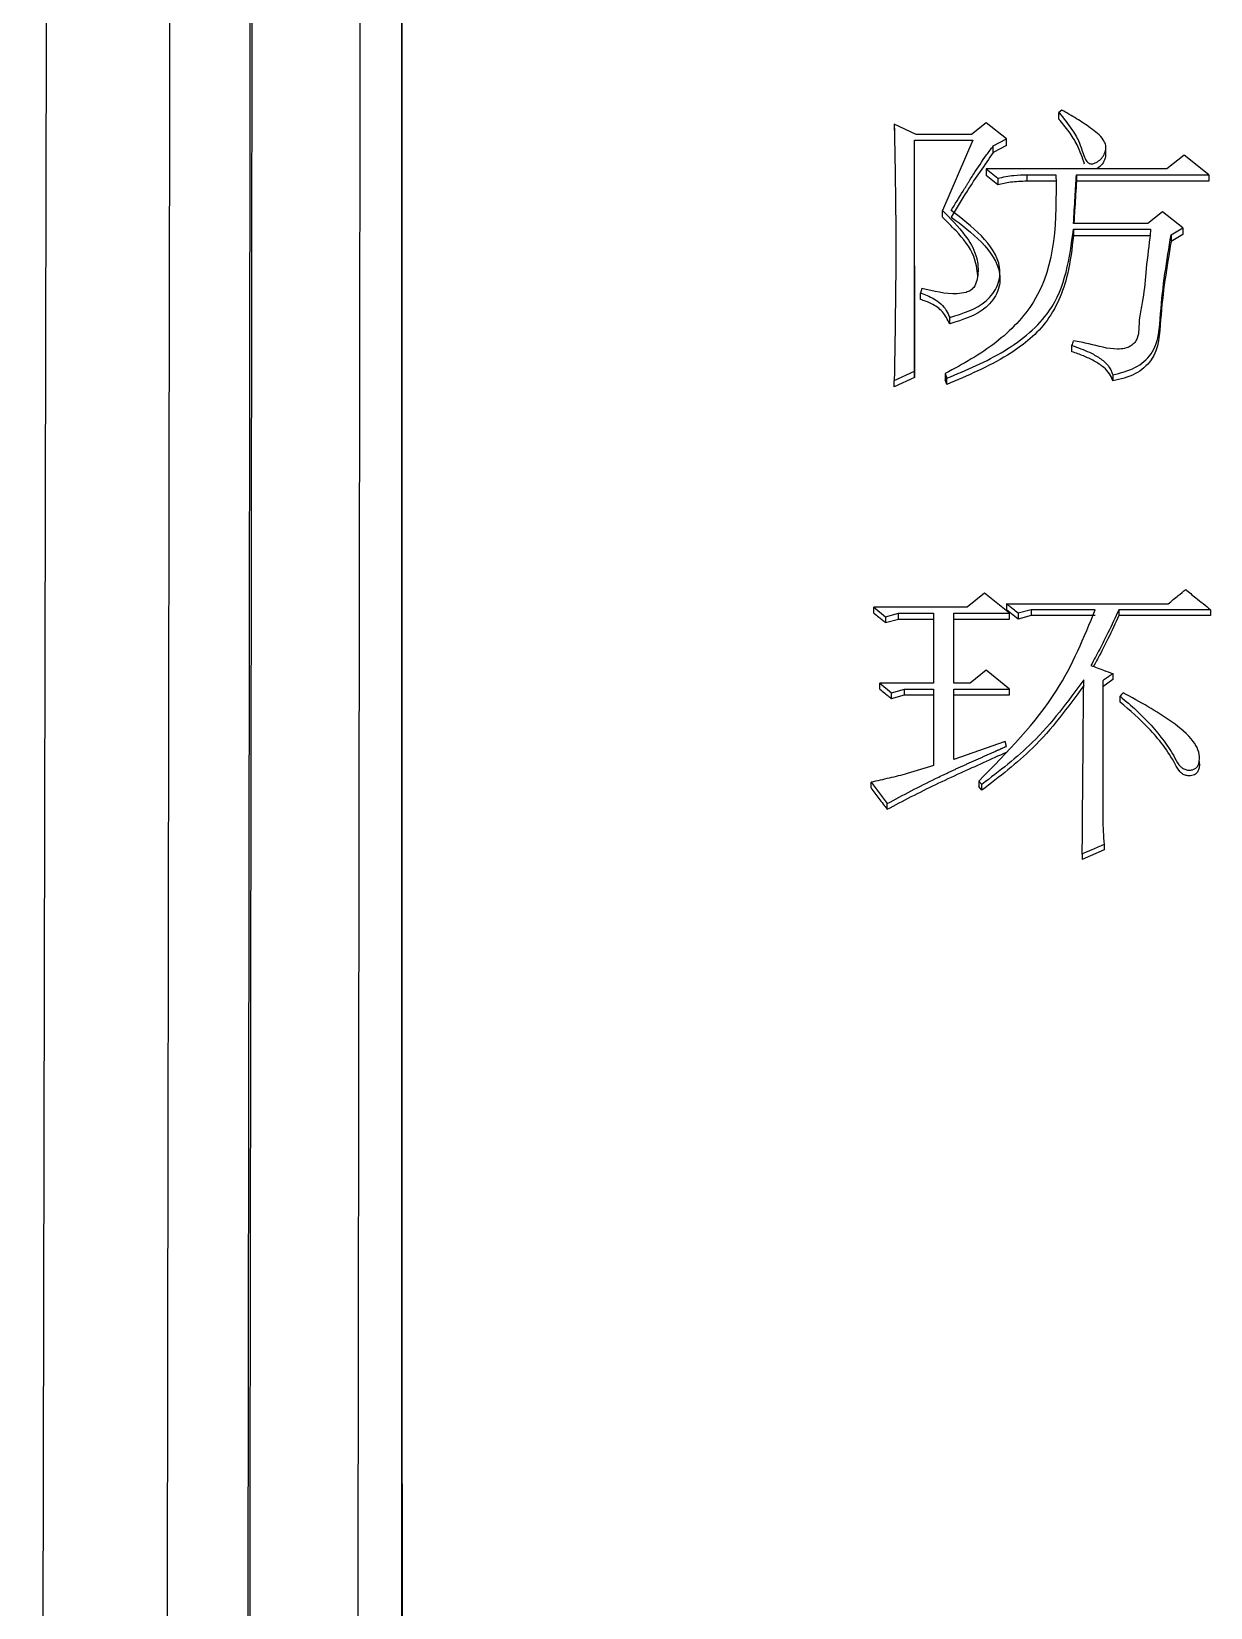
# Model space of a CAD drawing. Header units: millimetres. Extents: x 2642 to 4256, y 821 to 2003.
# Drawn here: x 2862.46 to 2871.21, y 1731.4 to 1743.11 of the extents above; entities that cross this region are included whole.
import ezdxf

# ---------------------------------------------------------------- set-up
doc = ezdxf.new("R2010")
doc.units = ezdxf.units.MM

msp = doc.modelspace()

# ---------------------------------------------------------------- linework, layer by layer
at = {"color": 7, "linetype": 'Continuous', "lineweight": 25}
for p, q in [((2869.026, 1742.342), (2868.864, 1742.419)), ((2868.864, 1742.419), (2868.864, 1742.37)), ((2869.545, 1742.427), (2869.437, 1742.342)), ((2869.697, 1742.308), (2869.545, 1742.427)), ((2870.108, 1742.522), (2870.086, 1742.504)), ((2869.015, 1742.299), (2869.448, 1742.299)), ((2869.015, 1740.583), (2869.015, 1742.299)), ((2869.015, 1742.251), (2869.015, 1742.299)), ((2869.437, 1742.342), (2869.026, 1742.342)), ((2869.448, 1742.299), (2869.221, 1741.776)), ((2869.599, 1742.256), (2869.697, 1742.308)), ((2869.697, 1742.259), (2869.697, 1742.308)), ((2869.697, 1742.259), (2869.599, 1742.208)), ((2869.599, 1742.208), (2869.599, 1742.256)), ((2870.434, 1742.192), (2870.434, 1742.241)), ((2871.016, 1742.188), (2870.887, 1742.085)), ((2871.2, 1742.042), (2871.016, 1742.188)), ((2869.545, 1742.085), (2869.632, 1742.016)), ((2870.887, 1742.085), (2869.545, 1742.085)), ((2869.545, 1742.085), (2869.545, 1742.037)), ((2869.632, 1741.968), (2869.545, 1742.037)), ((2869.632, 1742.016), (2869.632, 1741.968)), ((2869.848, 1742.042), (2870.064, 1742.042)), ((2869.848, 1742.042), (2869.848, 1741.994)), ((2870.064, 1741.994), (2869.848, 1741.994)), ((2870.216, 1742.042), (2871.2, 1742.042)), ((2870.216, 1742.042), (2870.216, 1741.994)), ((2871.2, 1741.994), (2870.216, 1741.994)), ((2871.2, 1742.042), (2871.2, 1741.994)), ((2869.221, 1741.728), (2869.221, 1741.776)), ((2870.854, 1741.767), (2870.746, 1741.681)), ((2871.006, 1741.647), (2870.854, 1741.767)), ((2870.746, 1741.681), (2870.194, 1741.681)), ((2870.194, 1741.638), (2870.767, 1741.638)), ((2870.767, 1741.59), (2870.194, 1741.59)), ((2870.919, 1741.595), (2871.006, 1741.647)), ((2871.006, 1741.599), (2870.919, 1741.547)), ((2870.919, 1741.595), (2870.919, 1741.547)), ((2871.006, 1741.647), (2871.006, 1741.599)), ((2869.015, 1741.365), (2869.015, 1740.537)), ((2869.648, 1741.27), (2869.648, 1741.317)), ((2869.069, 1741.198), (2869.058, 1741.164)), ((2869.058, 1741.117), (2869.058, 1741.164)), ((2869.275, 1740.935), (2869.275, 1740.982)), ((2870.183, 1740.728), (2870.183, 1740.774)), ((2868.864, 1740.514), (2869.015, 1740.583)), ((2869.015, 1740.537), (2868.864, 1740.468)), ((2869.015, 1740.537), (2869.015, 1740.583)), ((2869.242, 1740.566), (2869.253, 1740.531)), ((2870.486, 1740.557), (2870.486, 1740.511)), ((2868.864, 1740.468), (2868.864, 1740.514)), ((2869.253, 1740.485), (2869.242, 1740.52)), ((2869.253, 1740.485), (2869.253, 1740.531)), ((2869.534, 1738.936), (2869.405, 1738.831)), ((2869.718, 1738.787), (2869.534, 1738.936)), ((2868.712, 1738.831), (2868.799, 1738.76)), ((2869.405, 1738.831), (2868.712, 1738.831)), ((2868.712, 1738.787), (2868.712, 1738.831)), ((2868.799, 1738.76), (2868.896, 1738.787)), ((2868.896, 1738.787), (2869.156, 1738.787)), ((2868.896, 1738.743), (2868.896, 1738.787)), ((2869.156, 1738.787), (2869.156, 1738.267)), ((2869.307, 1738.787), (2869.718, 1738.787)), ((2869.307, 1738.267), (2869.307, 1738.787)), ((2869.307, 1738.743), (2869.307, 1738.787)), ((2869.697, 1738.857), (2870.897, 1738.857)), ((2869.697, 1738.857), (2869.697, 1738.813)), ((2869.783, 1738.743), (2869.697, 1738.813)), ((2869.881, 1738.813), (2869.783, 1738.787)), ((2869.783, 1738.787), (2869.783, 1738.743)), ((2870.356, 1738.813), (2869.881, 1738.813)), ((2871.211, 1738.813), (2870.53, 1738.813)), ((2870.53, 1738.813), (2870.53, 1738.769)), ((2868.799, 1738.76), (2868.799, 1738.717)), ((2868.799, 1738.717), (2868.896, 1738.743)), ((2868.896, 1738.743), (2869.156, 1738.743)), ((2869.307, 1738.267), (2869.307, 1738.743)), ((2869.307, 1738.743), (2869.718, 1738.743)), ((2869.881, 1738.769), (2869.783, 1738.743)), ((2870.356, 1738.769), (2869.881, 1738.769)), ((2871.211, 1738.769), (2870.53, 1738.769)), ((2869.545, 1738.364), (2869.426, 1738.267)), ((2869.718, 1738.223), (2869.545, 1738.364)), ((2870.486, 1738.338), (2870.486, 1738.294)), ((2868.756, 1738.267), (2868.842, 1738.196)), ((2869.156, 1738.267), (2868.756, 1738.267)), ((2868.756, 1738.224), (2868.756, 1738.267)), ((2868.842, 1738.196), (2868.939, 1738.223)), ((2868.842, 1738.153), (2868.842, 1738.196)), ((2868.939, 1738.223), (2869.156, 1738.223)), ((2868.939, 1738.18), (2868.939, 1738.223)), ((2869.156, 1738.223), (2869.156, 1737.657)), ((2869.426, 1738.267), (2869.307, 1738.267)), ((2869.307, 1738.223), (2869.718, 1738.223)), ((2869.307, 1737.701), (2869.307, 1738.223)), ((2869.307, 1738.18), (2869.307, 1738.223)), ((2870.486, 1738.294), (2870.411, 1738.241)), ((2870.411, 1738.285), (2870.411, 1737.364)), ((2870.411, 1738.285), (2870.411, 1738.241)), ((2870.411, 1738.241), (2870.411, 1737.364)), ((2868.842, 1738.153), (2868.939, 1738.18)), ((2868.939, 1738.18), (2869.156, 1738.18)), ((2869.307, 1737.701), (2869.307, 1738.18)), ((2869.307, 1738.18), (2869.718, 1738.18)), ((2870.541, 1738.127), (2870.541, 1738.17)), ((2869.686, 1737.834), (2869.307, 1737.701)), ((2869.697, 1737.798), (2869.686, 1737.834)), ((2871.1, 1737.805), (2871.1, 1737.811)), ((2868.691, 1737.532), (2868.81, 1737.373)), ((2868.691, 1737.49), (2868.691, 1737.532)), ((2869.491, 1737.541), (2869.513, 1737.515)), ((2869.491, 1737.541), (2869.491, 1737.499)), ((2869.513, 1737.472), (2869.491, 1737.499)), ((2869.513, 1737.472), (2869.513, 1737.515)), ((2868.81, 1737.331), (2868.81, 1737.373)), ((2870.421, 1737.029), (2870.259, 1736.958)), ((2870.421, 1737.07), (2870.421, 1737.029)), ((2870.259, 1736.999), (2870.259, 1736.958))]:
    msp.add_line(p, q, dxfattribs=at)
at = {"color": 7, "linetype": 'Continuous', "lineweight": 25, "flags": 128}
for points in [[(2862.459, 1690.775), (2862.47, 1696.058), (2862.481, 1701.368), (2862.493, 1706.681), (2862.504, 1711.973), (2862.515, 1717.219), (2862.526, 1722.395), (2862.537, 1727.478), (2862.548, 1732.445), (2862.558, 1737.272), (2862.568, 1741.938), (2862.578, 1746.421)], [(2870.086, 1742.456), (2870.086, 1742.473), (2870.086, 1742.489), (2870.086, 1742.504)], [(2870.194, 1741.638), (2870.194, 1741.618), (2870.194, 1741.59)], [(2869.242, 1740.566), (2869.242, 1740.547), (2869.242, 1740.533), (2869.242, 1740.52)], [(2869.718, 1738.743), (2869.718, 1738.765), (2869.718, 1738.787)], [(2869.881, 1738.813), (2869.881, 1738.802), (2869.881, 1738.791), (2869.881, 1738.769)], [(2871.211, 1738.813), (2871.211, 1738.791), (2871.211, 1738.769)], [(2869.718, 1738.18), (2869.718, 1738.191), (2869.718, 1738.207), (2869.718, 1738.223)], [(2870.562, 1738.196), (2870.551, 1738.183), (2870.54, 1738.17)]]:
    msp.add_lwpolyline(points, dxfattribs=at)
at = {"color": 7, "linetype": 'Continuous', "lineweight": 25}
for points, knots in [([(2865.209, 1780.885), (2865.209, 1780.781), (2865.209, 1780.26), (2865.209, 1778.894), (2865.209, 1776.734), (2865.209, 1774.115), (2865.209, 1771.653), (2865.209, 1768.145), (2865.209, 1765.002), (2865.209, 1760.687), (2865.209, 1756), (2865.209, 1750.868), (2865.209, 1745.444), (2865.209, 1740.885), (2865.209, 1734.963), (2865.209, 1730.057), (2865.21, 1723.378), (2865.21, 1719.085), (2865.21, 1716.084)], [0, 0, 0, 0, 0.020124, 0.100733, 0.181328, 0.221587, 0.302184, 0.342442, 0.423039, 0.463298, 0.543894, 0.624491, 0.664749, 0.745346, 0.785604, 0.8662, 0.906458, 1, 1, 1, 1]), ([(2863.54, 1779.937), (2863.54, 1779.966), (2863.541, 1780.054), (2863.539, 1779.068), (2863.536, 1777.055), (2863.532, 1773.992), (2863.526, 1770.604), (2863.521, 1767.266), (2863.517, 1764.197), (2863.511, 1760.553), (2863.505, 1756.283), (2863.497, 1751.637), (2863.49, 1746.69), (2863.481, 1741.52), (2863.472, 1735.835), (2863.463, 1729.638), (2863.452, 1722.955), (2863.444, 1718.264), (2863.44, 1715.87)], [0, 0, 0, 0, 0.039342, 0.122943, 0.206183, 0.289063, 0.371582, 0.416612, 0.465601, 0.518547, 0.575452, 0.636313, 0.690059, 0.746552, 0.805793, 0.867782, 0.932518, 1, 1, 1, 1]), ([(2864.045, 1715.734), (2864.05, 1719.033), (2864.059, 1725.632), (2864.072, 1735.062), (2864.084, 1743.943), (2864.095, 1752.1), (2864.105, 1759.401), (2864.113, 1765.718), (2864.12, 1770.942), (2864.125, 1774.99), (2864.128, 1777.394), (2864.129, 1778.708), (2864.129, 1779.029), (2864.129, 1779.19)], [0, 0, 0, 0, 0.0981345, 0.196269, 0.2944034, 0.3925379, 0.4906723, 0.5888066, 0.686941, 0.7850753, 0.8832097, 0.9416048, 1, 1, 1, 1]), ([(2864.059, 1715.686), (2864.063, 1718.071), (2864.069, 1722.778), (2864.078, 1729.527), (2864.087, 1735.87), (2864.095, 1741.765), (2864.102, 1747.195), (2864.11, 1752.928), (2864.118, 1758.697), (2864.125, 1764.177), (2864.131, 1768.644), (2864.135, 1772.167), (2864.139, 1774.83), (2864.141, 1776.73), (2864.142, 1777.961), (2864.143, 1778.475), (2864.143, 1778.625), (2864.143, 1778.65)], [0, 0, 0, 0, 0.07139, 0.140843, 0.208359, 0.273937, 0.337578, 0.399281, 0.488173, 0.572709, 0.652888, 0.72871, 0.800173, 0.867277, 0.930021, 0.988406, 1, 1, 1, 1]), ([(2864.941, 1777.867), (2864.941, 1777.774), (2864.941, 1777.604), (2864.94, 1777.157), (2864.94, 1776.616), (2864.939, 1775.94), (2864.938, 1775.133), (2864.937, 1774.193), (2864.936, 1773.121), (2864.933, 1771.412), (2864.93, 1768.725), (2864.925, 1764.576), (2864.918, 1759.359), (2864.911, 1753.752), (2864.903, 1748.075), (2864.896, 1742.608), (2864.888, 1736.595), (2864.879, 1730.048), (2864.869, 1723.005), (2864.862, 1718.062), (2864.859, 1715.548)], [0, 0, 0, 0, 0.037781, 0.069081, 0.100468, 0.131943, 0.163506, 0.195157, 0.226895, 0.258722, 0.330934, 0.408983, 0.49287, 0.582593, 0.645672, 0.711347, 0.779618, 0.850484, 0.923944, 1, 1, 1, 1]), ([(2865.21, 1715.983), (2865.21, 1716.631), (2865.21, 1719.871), (2865.209, 1725.636), (2865.209, 1731.853), (2865.209, 1737.888), (2865.209, 1742.518), (2865.209, 1746.329), (2865.209, 1747.772), (2865.209, 1748.169)], [0, 0, 0, 0, 0.056256, 0.281605, 0.506911, 0.619454, 0.844767, 0.95731, 1, 1, 1, 1]), ([(2868.864, 1742.419), (2868.864, 1742.403), (2868.864, 1742.378), (2868.865, 1742.346), (2868.865, 1742.322), (2868.866, 1742.297), (2868.866, 1742.273), (2868.867, 1742.249), (2868.867, 1742.224), (2868.868, 1742.2), (2868.868, 1742.168), (2868.869, 1742.135), (2868.869, 1742.103), (2868.87, 1742.078), (2868.87, 1742.046), (2868.871, 1742.013), (2868.871, 1741.981), (2868.871, 1741.956), (2868.872, 1741.932), (2868.872, 1741.9), (2868.873, 1741.867), (2868.873, 1741.834), (2868.873, 1741.81), (2868.873, 1741.786), (2868.874, 1741.753), (2868.874, 1741.72), (2868.874, 1741.688), (2868.874, 1741.667), (2868.874, 1741.651), (2868.874, 1741.639), (2868.874, 1741.627), (2868.875, 1741.61), (2868.875, 1741.594), (2868.875, 1741.578), (2868.875, 1741.566), (2868.875, 1741.553), (2868.875, 1741.541), (2868.875, 1741.529), (2868.875, 1741.519), (2868.875, 1741.511), (2868.875, 1741.504), (2868.875, 1741.496), (2868.875, 1741.488), (2868.875, 1741.48), (2868.875, 1741.472), (2868.875, 1741.462), (2868.875, 1741.449), (2868.875, 1741.433), (2868.875, 1741.417), (2868.874, 1741.4), (2868.874, 1741.388), (2868.874, 1741.372), (2868.874, 1741.351), (2868.874, 1741.327), (2868.874, 1741.302), (2868.874, 1741.278), (2868.874, 1741.245), (2868.873, 1741.212), (2868.873, 1741.18), (2868.873, 1741.155), (2868.873, 1741.131), (2868.872, 1741.098), (2868.872, 1741.065), (2868.871, 1741.032), (2868.871, 1741.008), (2868.871, 1740.983), (2868.87, 1740.95), (2868.87, 1740.918), (2868.87, 1740.885), (2868.869, 1740.86), (2868.869, 1740.827), (2868.868, 1740.795), (2868.868, 1740.762), (2868.867, 1740.737), (2868.867, 1740.712), (2868.866, 1740.68), (2868.866, 1740.647), (2868.865, 1740.614), (2868.865, 1740.589), (2868.864, 1740.556), (2868.864, 1740.531), (2868.864, 1740.514)], [0, 0, 0, 0, 0.025705, 0.038557, 0.05141, 0.064262, 0.077115, 0.089967, 0.102819, 0.115672, 0.128524, 0.154229, 0.167082, 0.179934, 0.192786, 0.218491, 0.231344, 0.244196, 0.257049, 0.269901, 0.295606, 0.308458, 0.321311, 0.334163, 0.347016, 0.37272, 0.385573, 0.398425, 0.404851, 0.411278, 0.417704, 0.42413, 0.436983, 0.443409, 0.449835, 0.456261, 0.462687, 0.469114, 0.47554, 0.478753, 0.481966, 0.485179, 0.491605, 0.494818, 0.498032, 0.504458, 0.510884, 0.51731, 0.530163, 0.536589, 0.543015, 0.549441, 0.562294, 0.575146, 0.587999, 0.600851, 0.613703, 0.639408, 0.652261, 0.665113, 0.677966, 0.690818, 0.716523, 0.729375, 0.742228, 0.75508, 0.767932, 0.793637, 0.80649, 0.819342, 0.832195, 0.857899, 0.870752, 0.883604, 0.896457, 0.909309, 0.935014, 0.947866, 0.960719, 0.973571, 1, 1, 1, 1]), ([(2870.086, 1742.504), (2870.121, 1742.461), (2870.179, 1742.389), (2870.244, 1742.277), (2870.263, 1742.198), (2870.285, 1742.151), (2870.297, 1742.135), (2870.31, 1742.126), (2870.323, 1742.123), (2870.342, 1742.124), (2870.368, 1742.135), (2870.399, 1742.157), (2870.423, 1742.192), (2870.435, 1742.23), (2870.434, 1742.269), (2870.403, 1742.328), (2870.323, 1742.389), (2870.218, 1742.46), (2870.145, 1742.501), (2870.108, 1742.522)], [0, 0, 0, 0, 0.156412, 0.260868, 0.365462, 0.392662, 0.410241, 0.42134, 0.432549, 0.445637, 0.467959, 0.506678, 0.545841, 0.586947, 0.621916, 0.6571, 0.775363, 0.887354, 1, 1, 1, 1]), ([(2870.276, 1742.121), (2870.26, 1742.169), (2870.232, 1742.254), (2870.162, 1742.364), (2870.111, 1742.425), (2870.086, 1742.456)], [0, 0, 0, 0, 0.399399, 0.697767, 1, 1, 1, 1]), ([(2869.286, 1741.776), (2869.315, 1741.824), (2869.348, 1741.879), (2869.386, 1741.939), (2869.395, 1741.954), (2869.404, 1741.969), (2869.414, 1741.984), (2869.423, 1742), (2869.436, 1742.021), (2869.476, 1742.084), (2869.531, 1742.166), (2869.582, 1742.234), (2869.599, 1742.256)], [0, 0, 0, 0, 0.297523, 0.334713, 0.371903, 0.390498, 0.427688, 0.464879, 0.483474, 0.557855, 0.855503, 1, 1, 1, 1]), ([(2869.599, 1742.208), (2869.533, 1742.114), (2869.445, 1741.989), (2869.346, 1741.826), (2869.306, 1741.761), (2869.286, 1741.728)], [0, 0, 0, 0, 0.597119, 0.798557, 1, 1, 1, 1]), ([(2870.432, 1742.192), (2870.432, 1742.187), (2870.432, 1742.166), (2870.416, 1742.13), (2870.388, 1742.098), (2870.366, 1742.088), (2870.36, 1742.085)], [0, 0, 0, 0, 0.112826, 0.49093, 0.862071, 1, 1, 1, 1]), ([(2870.064, 1742.042), (2870.066, 1741.709), (2870.069, 1741.24), (2869.627, 1740.777), (2869.372, 1740.637), (2869.242, 1740.566)], [0, 0, 0, 0, 0.546872, 0.769893, 1, 1, 1, 1]), ([(2869.632, 1742.016), (2869.671, 1742.025), (2869.743, 1742.04), (2869.816, 1742.041), (2869.848, 1742.042)], [0, 0, 0, 0, 0.558835, 1, 1, 1, 1]), ([(2869.848, 1741.994), (2869.807, 1741.993), (2869.734, 1741.991), (2869.663, 1741.975), (2869.632, 1741.968)], [0, 0, 0, 0, 0.561085, 1, 1, 1, 1]), ([(2870.194, 1741.681), (2870.196, 1741.714), (2870.2, 1741.779), (2870.207, 1741.899), (2870.213, 1741.987), (2870.216, 1742.042)], [0, 0, 0, 0, 0.271476, 0.542951, 1, 1, 1, 1]), ([(2870.216, 1741.994), (2870.212, 1741.929), (2870.206, 1741.836), (2870.2, 1741.732), (2870.198, 1741.693), (2870.197, 1741.681)], [0, 0, 0, 0, 0.626456, 0.889379, 1, 1, 1, 1]), ([(2869.221, 1741.776), (2869.28, 1741.717), (2869.38, 1741.617), (2869.477, 1741.457), (2869.49, 1741.337), (2869.479, 1741.257), (2869.461, 1741.211), (2869.43, 1741.182), (2869.387, 1741.164), (2869.264, 1741.15), (2869.156, 1741.177), (2869.069, 1741.198)], [0, 0, 0, 0, 0.237031, 0.40138, 0.534635, 0.589033, 0.643886, 0.675792, 0.707579, 0.7663, 1, 1, 1, 1]), ([(2869.484, 1741.292), (2869.478, 1741.341), (2869.461, 1741.465), (2869.344, 1741.606), (2869.255, 1741.694), (2869.221, 1741.728)], [0, 0, 0, 0, 0.289937, 0.729757, 1, 1, 1, 1]), ([(2869.275, 1740.982), (2869.374, 1741.013), (2869.524, 1741.06), (2869.641, 1741.217), (2869.662, 1741.401), (2869.517, 1741.603), (2869.364, 1741.717), (2869.286, 1741.776)], [0, 0, 0, 0, 0.25015, 0.377758, 0.502112, 0.745934, 1, 1, 1, 1]), ([(2869.286, 1741.728), (2869.364, 1741.67), (2869.517, 1741.555), (2869.662, 1741.354), (2869.641, 1741.17), (2869.524, 1741.013), (2869.374, 1740.966), (2869.275, 1740.935)], [0, 0, 0, 0, 0.254102, 0.497855, 0.622144, 0.749731, 1, 1, 1, 1]), ([(2869.253, 1740.531), (2869.4, 1740.592), (2869.689, 1740.713), (2870.116, 1741.065), (2870.165, 1741.423), (2870.194, 1741.638)], [0, 0, 0, 0, 0.291804, 0.574112, 1, 1, 1, 1]), ([(2870.194, 1741.59), (2870.183, 1741.495), (2870.156, 1741.269), (2870.022, 1740.937), (2869.679, 1740.665), (2869.408, 1740.551), (2869.253, 1740.485)], [0, 0, 0, 0, 0.196577, 0.462275, 0.692724, 1, 1, 1, 1]), ([(2870.767, 1741.638), (2870.765, 1741.616), (2870.754, 1741.509), (2870.728, 1741.327), (2870.717, 1741.129), (2870.681, 1740.99), (2870.681, 1740.901), (2870.674, 1740.838), (2870.652, 1740.796), (2870.618, 1740.768), (2870.573, 1740.751), (2870.465, 1740.742), (2870.341, 1740.783), (2870.232, 1740.802), (2870.194, 1740.809)], [0, 0, 0, 0, 0.051282, 0.25636, 0.431754, 0.51946, 0.589456, 0.639546, 0.668094, 0.696777, 0.732309, 0.768498, 0.918801, 1, 1, 1, 1]), ([(2870.486, 1740.557), (2870.543, 1740.571), (2870.654, 1740.597), (2870.829, 1740.747), (2870.839, 1741.116), (2870.887, 1741.405), (2870.919, 1741.595)], [0, 0, 0, 0, 0.1295403, 0.2526388, 0.50766, 1, 1, 1, 1]), ([(2870.919, 1741.547), (2870.887, 1741.357), (2870.839, 1741.069), (2870.829, 1740.701), (2870.654, 1740.551), (2870.543, 1740.525), (2870.486, 1740.511)], [0, 0, 0, 0, 0.492224, 0.747194, 0.870344, 1, 1, 1, 1]), ([(2869.058, 1741.164), (2869.092, 1741.152), (2869.147, 1741.132), (2869.211, 1741.085), (2869.252, 1741.037), (2869.267, 1741), (2869.275, 1740.982)], [0, 0, 0, 0, 0.34974, 0.571287, 0.787704, 1, 1, 1, 1]), ([(2869.275, 1740.935), (2869.26, 1740.967), (2869.23, 1741.028), (2869.146, 1741.086), (2869.086, 1741.107), (2869.058, 1741.117)], [0, 0, 0, 0, 0.3717838, 0.7145965, 1, 1, 1, 1]), ([(2870.183, 1740.774), (2870.185, 1740.78), (2870.189, 1740.792), (2870.192, 1740.803), (2870.194, 1740.809)], [0, 0, 0, 0, 0.499996, 1, 1, 1, 1]), ([(2870.183, 1740.774), (2870.227, 1740.759), (2870.299, 1740.734), (2870.389, 1740.683), (2870.456, 1740.63), (2870.476, 1740.581), (2870.486, 1740.557)], [0, 0, 0, 0, 0.349071, 0.571765, 0.789358, 1, 1, 1, 1]), ([(2870.486, 1740.511), (2870.479, 1740.53), (2870.465, 1740.567), (2870.415, 1740.618), (2870.349, 1740.661), (2870.268, 1740.699), (2870.212, 1740.718), (2870.183, 1740.728)], [0, 0, 0, 0, 0.1623169, 0.3288282, 0.5494626, 0.7737767, 1, 1, 1, 1]), ([(2870.897, 1738.857), (2870.91, 1738.867), (2870.935, 1738.888), (2870.978, 1738.923), (2871.009, 1738.948), (2871.027, 1738.963)], [0, 0, 0, 0, 0.288432, 0.576865, 1, 1, 1, 1]), ([(2871.027, 1738.963), (2871.052, 1738.942), (2871.095, 1738.907), (2871.157, 1738.858), (2871.193, 1738.828), (2871.211, 1738.813)], [0, 0, 0, 0, 0.407194, 0.703597, 1, 1, 1, 1]), ([(2868.712, 1738.787), (2868.725, 1738.777), (2868.745, 1738.76), (2868.774, 1738.737), (2868.791, 1738.723), (2868.799, 1738.717)], [0, 0, 0, 0, 0.4286084, 0.7143042, 1, 1, 1, 1]), ([(2869.491, 1737.541), (2869.703, 1737.756), (2870.077, 1738.135), (2870.272, 1738.607), (2870.356, 1738.813)], [0, 0, 0, 0, 0.564597, 1, 1, 1, 1]), ([(2869.783, 1738.787), (2869.771, 1738.797), (2869.75, 1738.814), (2869.721, 1738.837), (2869.705, 1738.85), (2869.697, 1738.857)], [0, 0, 0, 0, 0.428361, 0.714181, 1, 1, 1, 1]), ([(2870.53, 1738.813), (2870.504, 1738.756), (2870.459, 1738.657), (2870.389, 1738.52), (2870.346, 1738.44), (2870.324, 1738.399)], [0, 0, 0, 0, 0.409741, 0.70481, 1, 1, 1, 1]), ([(2870.53, 1738.769), (2870.504, 1738.712), (2870.459, 1738.613), (2870.395, 1738.488), (2870.358, 1738.42), (2870.343, 1738.392)], [0, 0, 0, 0, 0.449925, 0.773337, 1, 1, 1, 1]), ([(2870.324, 1738.399), (2870.339, 1738.393), (2870.37, 1738.382), (2870.424, 1738.361), (2870.463, 1738.346), (2870.486, 1738.338)], [0, 0, 0, 0, 0.283862, 0.567725, 1, 1, 1, 1]), ([(2870.486, 1738.338), (2870.48, 1738.333), (2870.464, 1738.322), (2870.439, 1738.304), (2870.42, 1738.291), (2870.411, 1738.285)], [0, 0, 0, 0, 0.250001, 0.6250002, 1, 1, 1, 1]), ([(2868.756, 1738.224), (2868.768, 1738.214), (2868.789, 1738.197), (2868.817, 1738.173), (2868.834, 1738.16), (2868.842, 1738.153)], [0, 0, 0, 0, 0.428608, 0.714304, 1, 1, 1, 1]), ([(2870.27, 1738.293), (2870.152, 1738.132), (2869.939, 1737.84), (2869.644, 1737.615), (2869.513, 1737.515)], [0, 0, 0, 0, 0.555449, 1, 1, 1, 1]), ([(2870.27, 1738.25), (2870.152, 1738.088), (2869.939, 1737.797), (2869.644, 1737.572), (2869.513, 1737.472)], [0, 0, 0, 0, 0.555388, 1, 1, 1, 1]), ([(2870.259, 1736.999), (2870.259, 1737.008), (2870.259, 1737.033), (2870.26, 1737.068), (2870.26, 1737.11), (2870.26, 1737.153), (2870.261, 1737.196), (2870.261, 1737.238), (2870.261, 1737.272), (2870.262, 1737.315), (2870.262, 1737.358), (2870.262, 1737.4), (2870.263, 1737.443), (2870.263, 1737.477), (2870.263, 1737.52), (2870.264, 1737.554), (2870.264, 1737.596), (2870.264, 1737.639), (2870.265, 1737.681), (2870.265, 1737.724), (2870.265, 1737.758), (2870.266, 1737.801), (2870.266, 1737.843), (2870.266, 1737.886), (2870.267, 1737.928), (2870.267, 1737.962), (2870.267, 1738.005), (2870.268, 1738.038), (2870.268, 1738.081), (2870.268, 1738.115), (2870.269, 1738.157), (2870.269, 1738.214), (2870.27, 1738.262), (2870.27, 1738.293)], [0, 0, 0, 0, 0.019729, 0.059186, 0.078915, 0.118372, 0.157829, 0.177558, 0.217015, 0.236744, 0.276201, 0.315659, 0.335387, 0.374845, 0.394573, 0.43403, 0.453759, 0.493216, 0.532674, 0.552402, 0.59186, 0.611588, 0.651046, 0.690503, 0.710232, 0.749689, 0.769418, 0.808875, 0.828604, 0.868061, 0.88779, 0.927247, 1, 1, 1, 1]), ([(2870.541, 1738.17), (2870.581, 1738.136), (2870.701, 1738.034), (2870.841, 1737.88), (2870.937, 1737.734), (2870.975, 1737.656), (2871.013, 1737.63), (2871.041, 1737.621), (2871.069, 1737.621), (2871.094, 1737.629), (2871.112, 1737.644), (2871.125, 1737.669), (2871.132, 1737.714), (2871.123, 1737.774), (2871.061, 1737.875), (2870.93, 1737.981), (2870.749, 1738.094), (2870.625, 1738.162), (2870.562, 1738.196)], [0, 0, 0, 0, 0.09565, 0.280795, 0.373244, 0.419662, 0.436462, 0.4533, 0.470465, 0.483389, 0.496387, 0.510841, 0.535897, 0.579802, 0.622961, 0.750748, 0.875017, 1, 1, 1, 1]), ([(2871.126, 1737.686), (2871.127, 1737.679), (2871.131, 1737.661), (2871.126, 1737.633), (2871.117, 1737.609), (2871.101, 1737.592), (2871.083, 1737.583), (2871.061, 1737.578), (2871.035, 1737.58), (2871.008, 1737.589), (2870.974, 1737.617), (2870.91, 1737.745), (2870.772, 1737.928), (2870.614, 1738.064), (2870.541, 1738.127)], [0, 0, 0, 0, 0.025638, 0.062848, 0.09324, 0.114417, 0.135605, 0.157562, 0.183803, 0.214117, 0.245018, 0.322491, 0.688269, 1, 1, 1, 1]), ([(2868.81, 1737.373), (2868.929, 1737.436), (2869.064, 1737.508), (2869.209, 1737.578), (2869.24, 1737.592), (2869.263, 1737.603), (2869.286, 1737.614), (2869.305, 1737.623), (2869.325, 1737.632), (2869.34, 1737.639), (2869.355, 1737.646), (2869.367, 1737.651), (2869.379, 1737.656), (2869.394, 1737.664), (2869.41, 1737.671), (2869.425, 1737.678), (2869.437, 1737.683), (2869.448, 1737.688), (2869.464, 1737.695), (2869.479, 1737.702), (2869.495, 1737.709), (2869.507, 1737.714), (2869.522, 1737.721), (2869.538, 1737.728), (2869.553, 1737.735), (2869.565, 1737.74), (2869.577, 1737.745), (2869.588, 1737.75), (2869.6, 1737.756), (2869.61, 1737.76), (2869.617, 1737.763), (2869.623, 1737.766), (2869.629, 1737.769), (2869.637, 1737.772), (2869.645, 1737.775), (2869.652, 1737.779), (2869.658, 1737.781), (2869.664, 1737.784), (2869.672, 1737.787), (2869.68, 1737.791), (2869.689, 1737.795), (2869.694, 1737.797), (2869.697, 1737.798)], [0, 0, 0, 0, 0.414083, 0.465835, 0.49171, 0.517586, 0.543462, 0.569338, 0.582276, 0.608151, 0.621089, 0.634027, 0.646965, 0.659903, 0.685779, 0.698716, 0.711654, 0.724592, 0.73753, 0.763406, 0.776344, 0.789282, 0.802219, 0.828095, 0.841033, 0.853971, 0.866909, 0.879847, 0.892784, 0.905722, 0.912191, 0.91866, 0.925129, 0.931598, 0.944536, 0.951005, 0.957474, 0.963943, 0.970412, 0.98335, 0.989818, 1, 1, 1, 1]), ([(2868.81, 1737.331), (2868.93, 1737.394), (2869.109, 1737.488), (2869.352, 1737.599), (2869.527, 1737.679), (2869.64, 1737.73), (2869.697, 1737.756)], [0, 0, 0, 0, 0.414296, 0.62139, 0.810694, 1, 1, 1, 1]), ([(2869.156, 1737.657), (2869.091, 1737.636), (2868.982, 1737.6), (2868.826, 1737.562), (2868.736, 1737.542), (2868.691, 1737.532)], [0, 0, 0, 0, 0.424962, 0.712284, 1, 1, 1, 1]), ([(2868.691, 1737.49), (2868.71, 1737.464), (2868.74, 1737.424), (2868.78, 1737.37), (2868.8, 1737.344), (2868.81, 1737.331)], [0, 0, 0, 0, 0.5, 0.75, 1, 1, 1, 1]), ([(2870.411, 1737.364), (2870.411, 1737.329), (2870.411, 1737.263), (2870.414, 1737.165), (2870.419, 1737.102), (2870.421, 1737.07)], [0, 0, 0, 0, 0.355817, 0.677713, 1, 1, 1, 1]), ([(2870.421, 1737.07), (2870.406, 1737.064), (2870.376, 1737.051), (2870.322, 1737.027), (2870.283, 1737.01), (2870.259, 1736.999)], [0, 0, 0, 0, 0.277507, 0.555013, 1, 1, 1, 1])]:
    msp.add_open_spline(points, degree=3, knots=knots, dxfattribs=at)

doc.saveas('drawing.dxf')
